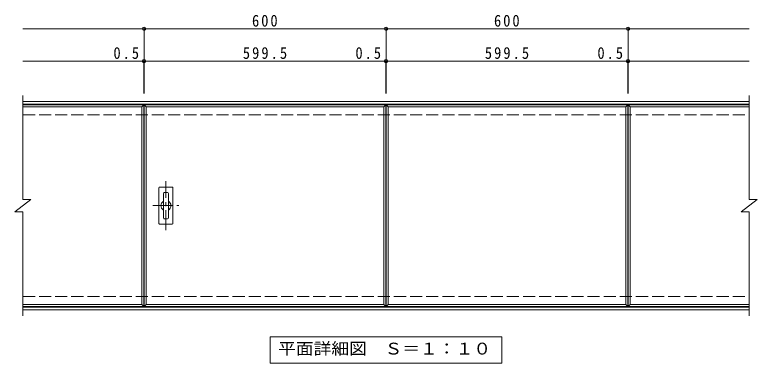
# Model space of a CAD drawing. Units: millimetres on the paper, enlarged 2 times, with parts at other scales. Extents: x -304 to 310, y -275 to 231.
# Drawn here: x -304.1 to 64, y 55.5 to 228 of the extents above; entities that cross this region are included whole.
import ezdxf
from ezdxf.enums import TextEntityAlignment as Align

# ---------------------------------------------------------------- set-up
doc = ezdxf.new("R2010")
doc.units = ezdxf.units.MM
doc.header["$LTSCALE"] = 2
doc.header["$PDMODE"] = 32
doc.header["$PDSIZE"] = 1.6
doc.linetypes.add('CHAIN1', pattern=[8, 5, -1, 1, -1])
doc.linetypes.add('DASHED3', pattern=[4, 3, -1])
for name, color, linetype, lineweight in [('C-1', 2, 'Continuous', 9), ('C-2', 3, 'Continuous', 9), ('C-4', 7, 'Continuous', 9), ('C-5', 7, 'Continuous', 9), ('C-A', 3, 'Continuous', 9)]:
    doc.layers.add(name, color=color, linetype=linetype, lineweight=lineweight)
doc.styles.add('ＭＳ ゴシック', font='')
doc.styles.get('ＭＳ ゴシック').set_extended_font_data('MS Gothic')

msp = doc.modelspace()

# ---------------------------------------------------------------- linework, layer by layer
at = {"layer": 'C-1'}
for p, q in [((-300.1, 185.084), (60, 185.084)), ((-300.1, 183.684), (60, 183.684)), ((-300.1, 83.284), (60, 83.284)), ((-300.1, 81.884), (60, 81.884))]:
    msp.add_line(p, q, dxfattribs=at)
at = {"layer": 'C-1', "linetype": 'DASHED3'}
for p, q in [((-300.1, 178.484), (60, 178.484)), ((-300.1, 88.484), (60, 88.484))]:
    msp.add_line(p, q, dxfattribs=at)
at = {"layer": 'C-2'}
for p, q in [((-300.1, 188.084), (-300.1, 136.484)), ((60, 188.084), (60, 136.484)), ((-300.1, 183.484), (-240.1, 183.484)), ((-300.1, 182.484), (-241.1, 182.484)), ((-240.1, 183.484), (-241.1, 182.484)), ((-240.1, 183.484), (-240.1, 83.484)), ((-240, 183.484), (-239, 182.484)), ((-120.1, 183.484), (-121.1, 182.484)), ((-120, 183.484), (-119, 182.484)), ((-0.1, 183.484), (-1.1, 182.484)), ((0, 83.484), (0, 183.484)), ((0, 183.484), (1, 182.484)), ((0, 183.484), (60, 183.484)), ((1, 84.484), (1, 182.484)), ((1, 182.484), (60, 182.484)), ((-304.1, 130.484), (-296.1, 136.484)), ((-300.1, 136.484), (-296.1, 136.484)), ((56, 130.484), (64, 136.484)), ((60, 136.484), (64, 136.484)), ((-304.1, 130.484), (-300.1, 130.484)), ((-300.1, 130.484), (-300.1, 78.884)), ((56, 130.484), (60, 130.484)), ((60, 130.484), (60, 78.884)), ((-241.1, 84.484), (-300.1, 84.484)), ((-240.1, 83.484), (-300.1, 83.484)), ((-240, 83.484), (-239, 84.484)), ((-121.1, 84.484), (-120.1, 83.484)), ((-120, 83.484), (-119, 84.484)), ((-1.1, 84.484), (-0.1, 83.484)), ((0, 83.484), (1, 84.484)), ((60, 83.484), (0, 83.484)), ((60, 84.484), (1, 84.484))]:
    msp.add_line(p, q, dxfattribs=at)
msp.add_lwpolyline([(-241.1, 182.484), (-241.1, 84.484), (-240.1, 83.484)], dxfattribs=at)
for points in [[(-240, 83.484), (-240, 183.484), (-120.1, 183.484), (-120.1, 83.484)], [(-239, 84.484), (-239, 182.484), (-121.1, 182.484), (-121.1, 84.484)], [(-120, 83.484), (-120, 183.484), (-0.1, 183.484), (-0.1, 83.484)], [(-119, 84.484), (-119, 182.484), (-1.1, 182.484), (-1.1, 84.484)]]:
    msp.add_lwpolyline(points, close=True, dxfattribs=at)
at = {"layer": 'C-4'}
for p, q in [((-300.1, 221.084), (60, 221.084)), ((-240, 189.084), (-240, 221.684)), ((-120, 189.084), (-120, 221.684)), ((0, 189.084), (0, 221.684)), ((-300.1, 205.084), (60, 205.084)), ((-240.1, 189.084), (-240.1, 205.684)), ((-120.1, 189.084), (-120.1, 205.684)), ((-0.1, 189.084), (-0.1, 205.684))]:
    msp.add_line(p, q, dxfattribs=at)
for p in [(-240, 221.084), (-120, 221.084), (0, 221.084), (-240.1, 205.084), (-240, 205.084), (-120.1, 205.084), (-120, 205.084), (-0.1, 205.084), (0, 205.084)]:
    msp.add_point(p, dxfattribs=at)
at = {"layer": 'C-5'}
msp.add_lwpolyline([(-177.55, 55.484), (-177.55, 68.484), (-62.55, 68.484), (-62.55, 55.484)], close=True, dxfattribs=at)
at = {"layer": 'C-A', "linetype": 'CHAIN1'}
for p, q in [((-229.2, 121.284), (-229.2, 145.684)), ((-235.7, 133.484), (-222.7, 133.484))]:
    msp.add_line(p, q, dxfattribs=at)
at = {"layer": 'C-A'}
for p, q in [((-232.7, 142.284), (-232.7, 124.684)), ((-232.3, 142.684), (-226.1, 142.684)), ((-228.42, 140.004), (-229.98, 140.004)), ((-225.7, 142.284), (-225.7, 124.684)), ((-230.42, 139.564), (-230.42, 127.404)), ((-227.98, 127.404), (-227.98, 139.564)), ((-228.42, 126.964), (-229.98, 126.964)), ((-226.1, 124.284), (-232.3, 124.284))]:
    msp.add_line(p, q, dxfattribs=at)
for centre, radius, start, end in [((-232.3, 142.284), 0.4, 90, 180), ((-229.98, 139.564), 0.44, 90, 180), ((-228.42, 139.564), 0.44, 0, 90), ((-226.1, 142.284), 0.4, 0, 90), ((-229.2, 133.484), 2.5, 119.20927, 240.79073), ((-229.2, 133.484), 2.5, 299.20914, 60.79086), ((-229.98, 127.404), 0.44, 180, 270), ((-228.42, 127.404), 0.44, 270, 0), ((-232.3, 124.684), 0.4, 180, 270), ((-226.1, 124.684), 0.4, 270, 0)]:
    msp.add_arc(centre, radius, start, end, dxfattribs=at)

# ---------------------------------------------------------------- texts
at = {"layer": 'C-4', "color": 2, "char_height": 5.865, "attachment_point": 7, "style": 'ＭＳ ゴシック'}
for s, insert in [('\\T1.27;\\W0.9;600', (-186.5, 222.084)), ('\\T1.27;\\W0.9;600', (-66.5, 222.084)), ('\\T1.27;\\W0.9;0.5', (-255.216, 206.084)), ('\\T1.28;\\W0.9;599.5', (-191.05, 206.084)), ('\\T1.27;\\W0.9;0.5', (-135.216, 206.084)), ('\\T1.28;\\W0.9;599.5', (-71.05, 206.084)), ('\\T1.27;\\W0.9;0.5', (-15.216, 206.084))]:
    msp.add_mtext(s, dxfattribs=dict(at, insert=insert))
at = {"layer": 'C-5', "color": 2, "style": 'ＭＳ ゴシック', "width": 1.1}
msp.add_text('平面詳細図\u3000Ｓ＝１：１０', height=5.865, dxfattribs=at).set_placement((-173.55, 57.984), align=Align.BOTTOM_LEFT)

doc.saveas('drawing.dxf')
